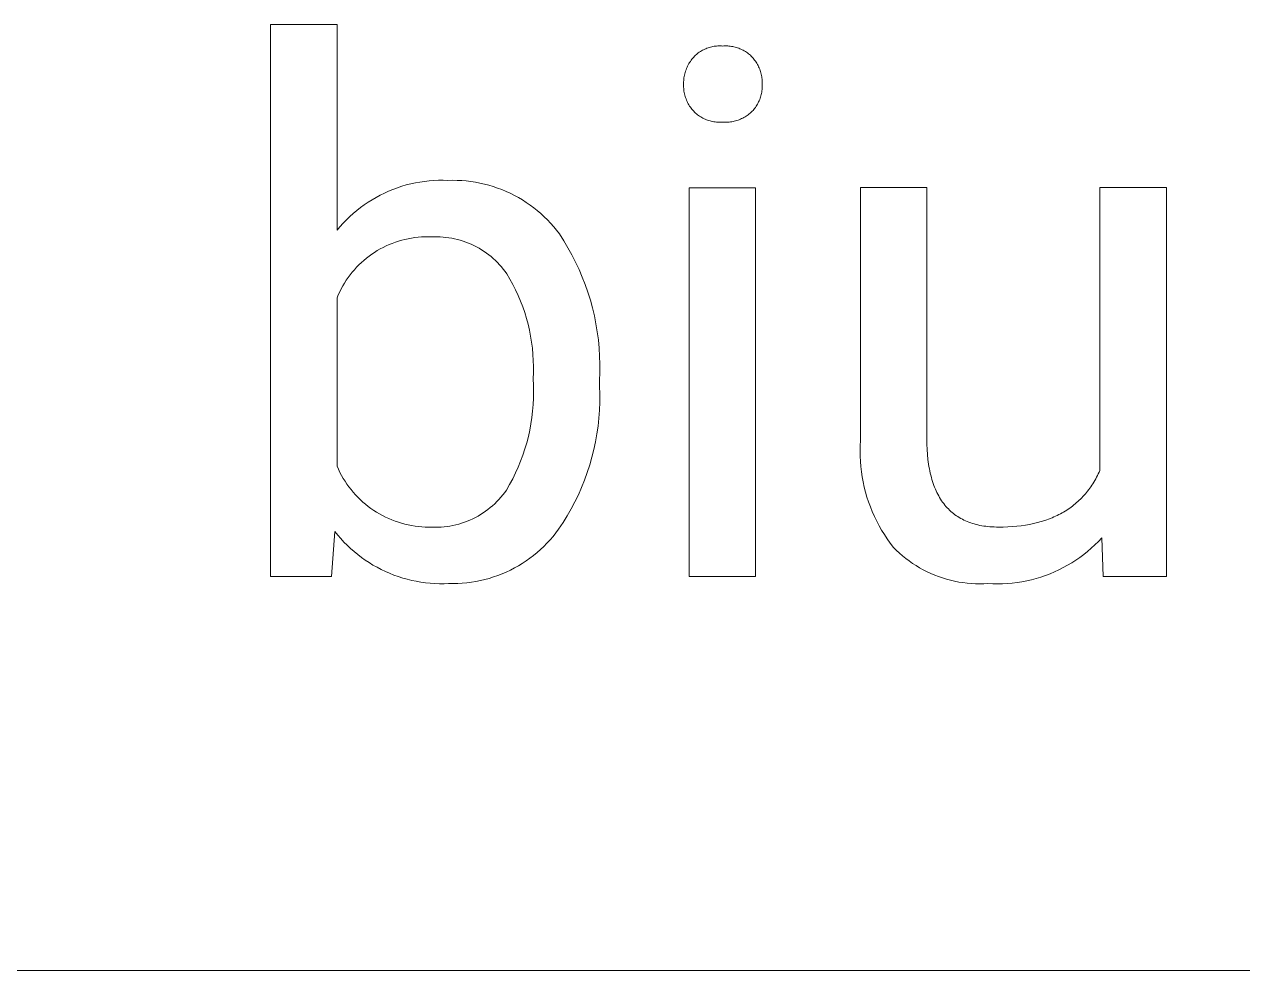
# Model space of a CAD drawing. Header units: millimetres. Extents: x -644 to 2279, y -276 to 1766.
# Drawn here: x 1314.4 to 1378.9, y -112.5 to -62.5 of the extents above; entities that cross this region are included whole.
import ezdxf

# ---------------------------------------------------------------- set-up
doc = ezdxf.new("R2010")
doc.units = ezdxf.units.MM
doc.header["$MEASUREMENT"] = 0
doc.layers.add('Domyślny', color=7, linetype='Continuous', true_color=0x000000)

msp = doc.modelspace()

# ---------------------------------------------------------------- linework, layer by layer
at = {"layer": 'Domyślny', "color": 18, "lineweight": 15, "true_color": 0x000000}
for p, q in [((1327.458, -91.675), (1327.458, -62.476)), ((1327.458, -62.476), (1330.982, -62.476)), ((1330.982, -62.476), (1330.982, -73.368)), ((1350.321, -63.848), (1350.379, -63.818)), ((1350.379, -63.818), (1350.438, -63.789)), ((1350.438, -63.789), (1350.498, -63.763)), ((1350.498, -63.763), (1350.559, -63.739)), ((1350.559, -63.739), (1350.62, -63.717)), ((1350.62, -63.717), (1350.682, -63.697)), ((1350.682, -63.697), (1350.745, -63.679)), ((1350.745, -63.679), (1350.809, -63.663)), ((1350.809, -63.663), (1350.873, -63.649)), ((1350.873, -63.649), (1350.937, -63.638)), ((1350.937, -63.638), (1351.002, -63.629)), ((1351.002, -63.629), (1351.067, -63.622)), ((1351.067, -63.622), (1351.132, -63.617)), ((1351.132, -63.617), (1351.198, -63.615)), ((1351.198, -63.615), (1351.263, -63.615)), ((1351.263, -63.615), (1351.328, -63.617)), ((1351.328, -63.617), (1351.394, -63.621)), ((1351.394, -63.621), (1351.46, -63.617)), ((1351.46, -63.617), (1351.526, -63.615)), ((1351.526, -63.615), (1351.592, -63.616)), ((1351.592, -63.616), (1351.658, -63.618)), ((1351.658, -63.618), (1351.724, -63.623)), ((1351.724, -63.623), (1351.789, -63.63)), ((1351.789, -63.63), (1351.855, -63.639)), ((1351.855, -63.639), (1351.92, -63.651)), ((1351.92, -63.651), (1351.984, -63.664)), ((1351.984, -63.664), (1352.048, -63.68)), ((1352.048, -63.68), (1352.112, -63.698)), ((1352.112, -63.698), (1352.175, -63.718)), ((1352.175, -63.718), (1352.237, -63.74)), ((1352.237, -63.74), (1352.299, -63.764)), ((1352.299, -63.764), (1352.359, -63.791)), ((1352.359, -63.791), (1352.419, -63.819)), ((1352.419, -63.819), (1352.478, -63.849)), ((1349.64, -64.492), (1349.679, -64.432)), ((1349.679, -64.432), (1349.72, -64.373)), ((1349.72, -64.373), (1349.764, -64.315)), ((1349.764, -64.315), (1349.809, -64.259)), ((1349.809, -64.259), (1349.856, -64.205)), ((1349.856, -64.205), (1349.902, -64.159)), ((1349.902, -64.159), (1349.949, -64.114)), ((1349.949, -64.114), (1349.998, -64.07)), ((1349.998, -64.07), (1350.049, -64.029)), ((1350.049, -64.029), (1350.101, -63.989)), ((1350.101, -63.989), (1350.154, -63.951)), ((1350.154, -63.951), (1350.209, -63.915)), ((1350.209, -63.915), (1350.264, -63.881)), ((1350.264, -63.881), (1350.321, -63.848)), ((1352.478, -63.849), (1352.535, -63.881)), ((1352.535, -63.881), (1352.592, -63.916)), ((1352.592, -63.916), (1352.647, -63.952)), ((1352.647, -63.952), (1352.701, -63.99)), ((1352.701, -63.99), (1352.754, -64.029)), ((1352.754, -64.029), (1352.805, -64.071)), ((1352.805, -64.071), (1352.855, -64.114)), ((1352.855, -64.114), (1352.904, -64.159)), ((1352.904, -64.159), (1352.951, -64.205)), ((1352.951, -64.205), (1352.997, -64.257)), ((1352.997, -64.257), (1353.04, -64.31)), ((1353.04, -64.31), (1353.082, -64.365)), ((1353.082, -64.365), (1353.122, -64.421)), ((1353.122, -64.421), (1353.161, -64.478)), ((1349.369, -65.155), (1349.386, -65.085)), ((1349.386, -65.085), (1349.405, -65.016)), ((1349.405, -65.016), (1349.426, -64.947)), ((1349.426, -64.947), (1349.45, -64.879)), ((1349.45, -64.879), (1349.476, -64.812)), ((1349.476, -64.812), (1349.504, -64.746)), ((1349.504, -64.746), (1349.535, -64.681)), ((1349.535, -64.681), (1349.568, -64.617)), ((1349.568, -64.617), (1349.603, -64.554)), ((1349.603, -64.554), (1349.64, -64.492)), ((1353.161, -64.478), (1353.197, -64.537)), ((1353.197, -64.537), (1353.231, -64.596)), ((1353.231, -64.596), (1353.264, -64.657)), ((1353.264, -64.657), (1353.294, -64.719)), ((1353.294, -64.719), (1353.322, -64.782)), ((1353.322, -64.782), (1353.348, -64.846)), ((1353.348, -64.846), (1353.372, -64.91)), ((1353.372, -64.91), (1353.393, -64.976)), ((1353.393, -64.976), (1353.413, -65.042)), ((1353.413, -65.042), (1353.43, -65.109)), ((1353.43, -65.109), (1353.445, -65.176)), ((1349.32, -65.583), (1349.322, -65.511)), ((1349.321, -65.655), (1349.32, -65.583)), ((1349.32, -65.726), (1349.321, -65.655)), ((1349.322, -65.797), (1349.32, -65.726)), ((1349.322, -65.511), (1349.327, -65.44)), ((1349.327, -65.44), (1349.334, -65.368)), ((1349.334, -65.368), (1349.343, -65.297)), ((1349.343, -65.297), (1349.355, -65.226)), ((1349.355, -65.226), (1349.369, -65.155)), ((1353.445, -65.176), (1353.458, -65.244)), ((1353.458, -65.244), (1353.468, -65.312)), ((1353.468, -65.312), (1353.477, -65.38)), ((1353.477, -65.38), (1353.482, -65.449)), ((1353.482, -65.449), (1353.486, -65.518)), ((1353.486, -65.518), (1353.487, -65.586)), ((1353.487, -65.586), (1353.486, -65.655)), ((1353.486, -65.655), (1353.487, -65.723)), ((1353.487, -65.723), (1353.486, -65.791)), ((1349.327, -65.867), (1349.322, -65.797)), ((1349.334, -65.938), (1349.327, -65.867)), ((1349.343, -66.008), (1349.334, -65.938)), ((1349.355, -66.078), (1349.343, -66.008)), ((1349.369, -66.147), (1349.355, -66.078)), ((1349.386, -66.216), (1349.369, -66.147)), ((1349.405, -66.284), (1349.386, -66.216)), ((1349.426, -66.351), (1349.405, -66.284)), ((1349.45, -66.418), (1349.426, -66.351)), ((1353.372, -66.387), (1353.348, -66.451)), ((1353.393, -66.323), (1353.372, -66.387)), ((1353.413, -66.258), (1353.393, -66.323)), ((1353.43, -66.193), (1353.413, -66.258)), ((1353.445, -66.127), (1353.43, -66.193)), ((1353.458, -66.06), (1353.445, -66.127)), ((1353.468, -65.993), (1353.458, -66.06)), ((1353.477, -65.926), (1353.468, -65.993)), ((1353.482, -65.858), (1353.477, -65.926)), ((1353.486, -65.791), (1353.482, -65.858)), ((1349.476, -66.484), (1349.45, -66.418)), ((1349.505, -66.548), (1349.476, -66.484)), ((1349.535, -66.612), (1349.505, -66.548)), ((1349.568, -66.675), (1349.535, -66.612)), ((1349.603, -66.736), (1349.568, -66.675)), ((1349.64, -66.797), (1349.603, -66.736)), ((1349.679, -66.855), (1349.64, -66.797)), ((1349.721, -66.913), (1349.679, -66.855)), ((1349.764, -66.969), (1349.721, -66.913)), ((1349.809, -67.023), (1349.764, -66.969)), ((1349.856, -67.076), (1349.809, -67.023)), ((1352.996, -67.026), (1352.951, -67.076)), ((1353.04, -66.974), (1352.996, -67.026)), ((1353.082, -66.921), (1353.04, -66.974)), ((1353.122, -66.867), (1353.082, -66.921)), ((1353.16, -66.811), (1353.122, -66.867)), ((1353.197, -66.753), (1353.16, -66.811)), ((1353.231, -66.695), (1353.197, -66.753)), ((1353.263, -66.635), (1353.231, -66.695)), ((1353.293, -66.575), (1353.263, -66.635)), ((1353.322, -66.513), (1353.293, -66.575)), ((1353.348, -66.451), (1353.322, -66.513)), ((1349.905, -67.123), (1349.856, -67.076)), ((1349.955, -67.169), (1349.905, -67.123)), ((1350.006, -67.213), (1349.955, -67.169)), ((1350.06, -67.255), (1350.006, -67.213)), ((1350.114, -67.295), (1350.06, -67.255)), ((1350.17, -67.333), (1350.114, -67.295)), ((1350.227, -67.369), (1350.17, -67.333)), ((1350.286, -67.403), (1350.227, -67.369)), ((1350.346, -67.435), (1350.286, -67.403)), ((1350.406, -67.465), (1350.346, -67.435)), ((1350.468, -67.493), (1350.406, -67.465)), ((1350.53, -67.519), (1350.468, -67.493)), ((1350.594, -67.543), (1350.53, -67.519)), ((1350.658, -67.564), (1350.594, -67.543)), ((1350.723, -67.584), (1350.658, -67.564)), ((1350.789, -67.601), (1350.723, -67.584)), ((1350.855, -67.616), (1350.789, -67.601)), ((1350.921, -67.628), (1350.855, -67.616)), ((1350.988, -67.638), (1350.921, -67.628)), ((1351.056, -67.646), (1350.988, -67.638)), ((1351.123, -67.652), (1351.056, -67.646)), ((1351.191, -67.655), (1351.123, -67.652)), ((1351.258, -67.656), (1351.191, -67.655)), ((1351.326, -67.654), (1351.258, -67.656)), ((1351.394, -67.651), (1351.326, -67.654)), ((1351.462, -67.654), (1351.394, -67.651)), ((1351.53, -67.655), (1351.462, -67.654)), ((1351.599, -67.654), (1351.53, -67.655)), ((1351.667, -67.651), (1351.599, -67.654)), ((1351.735, -67.645), (1351.667, -67.651)), ((1351.803, -67.637), (1351.735, -67.645)), ((1351.871, -67.627), (1351.803, -67.637)), ((1351.938, -67.614), (1351.871, -67.627)), ((1352.005, -67.599), (1351.938, -67.614)), ((1352.071, -67.582), (1352.005, -67.599)), ((1352.137, -67.563), (1352.071, -67.582)), ((1352.202, -67.542), (1352.137, -67.563)), ((1352.266, -67.518), (1352.202, -67.542)), ((1352.329, -67.492), (1352.266, -67.518)), ((1352.392, -67.464), (1352.329, -67.492)), ((1352.453, -67.434), (1352.392, -67.464)), ((1352.513, -67.402), (1352.453, -67.434)), ((1352.573, -67.368), (1352.513, -67.402)), ((1352.631, -67.332), (1352.573, -67.368)), ((1352.688, -67.294), (1352.631, -67.332)), ((1352.743, -67.254), (1352.688, -67.294)), ((1352.797, -67.212), (1352.743, -67.254)), ((1352.85, -67.169), (1352.797, -67.212)), ((1352.901, -67.123), (1352.85, -67.169)), ((1352.951, -67.076), (1352.901, -67.123)), ((1334.648, -70.973), (1334.887, -70.913)), ((1334.887, -70.913), (1335.129, -70.86)), ((1335.129, -70.86), (1335.372, -70.816)), ((1335.372, -70.816), (1335.617, -70.78)), ((1335.617, -70.78), (1335.863, -70.753)), ((1335.863, -70.753), (1336.109, -70.734)), ((1336.109, -70.734), (1336.356, -70.724)), ((1336.356, -70.724), (1336.604, -70.723)), ((1336.604, -70.723), (1336.851, -70.73)), ((1336.851, -70.73), (1337.094, -70.725)), ((1337.094, -70.725), (1337.337, -70.728)), ((1337.337, -70.728), (1337.58, -70.74)), ((1337.58, -70.74), (1337.822, -70.76)), ((1337.822, -70.76), (1338.064, -70.788)), ((1338.064, -70.788), (1338.304, -70.825)), ((1338.304, -70.825), (1338.543, -70.87)), ((1338.543, -70.87), (1338.78, -70.924)), ((1333.049, -71.626), (1333.267, -71.509)), ((1333.267, -71.509), (1333.489, -71.4)), ((1333.489, -71.4), (1333.715, -71.299)), ((1333.715, -71.299), (1333.944, -71.205)), ((1333.944, -71.205), (1334.176, -71.12)), ((1334.176, -71.12), (1334.41, -71.043)), ((1334.41, -71.043), (1334.648, -70.973)), ((1338.78, -70.924), (1339.015, -70.985)), ((1339.015, -70.985), (1339.248, -71.055)), ((1339.248, -71.055), (1339.479, -71.133)), ((1339.479, -71.133), (1339.706, -71.219)), ((1339.706, -71.219), (1339.93, -71.313)), ((1339.93, -71.313), (1340.151, -71.414)), ((1340.151, -71.414), (1340.369, -71.523)), ((1340.369, -71.523), (1340.582, -71.64)), ((1349.613, -91.681), (1349.613, -71.115)), ((1349.613, -71.115), (1353.126, -71.115)), ((1353.126, -71.115), (1353.126, -91.681)), ((1358.68, -84.494), (1358.68, -71.112)), ((1358.68, -71.112), (1362.193, -71.112)), ((1362.193, -71.112), (1362.193, -84.397)), ((1371.352, -86.071), (1371.352, -71.112)), ((1371.352, -71.112), (1374.876, -71.112)), ((1374.876, -71.112), (1374.876, -91.677)), ((1332.027, -72.319), (1332.222, -72.166)), ((1332.222, -72.166), (1332.422, -72.021)), ((1332.422, -72.021), (1332.626, -71.882)), ((1332.626, -71.882), (1332.836, -71.75)), ((1332.836, -71.75), (1333.049, -71.626)), ((1340.582, -71.64), (1340.791, -71.763)), ((1340.791, -71.763), (1340.996, -71.895)), ((1340.996, -71.895), (1341.196, -72.033)), ((1341.196, -72.033), (1341.391, -72.178)), ((1341.391, -72.178), (1341.582, -72.329)), ((1331.306, -72.994), (1331.477, -72.816)), ((1331.477, -72.816), (1331.655, -72.644)), ((1331.655, -72.644), (1331.838, -72.478)), ((1331.838, -72.478), (1332.027, -72.319)), ((1341.582, -72.329), (1341.766, -72.488)), ((1341.766, -72.488), (1341.945, -72.652)), ((1341.945, -72.652), (1342.118, -72.823)), ((1342.118, -72.823), (1342.286, -72.999)), ((1330.982, -73.368), (1331.14, -73.178)), ((1331.14, -73.178), (1331.306, -72.994)), ((1342.286, -72.999), (1342.447, -73.182)), ((1342.447, -73.182), (1342.601, -73.369)), ((1342.601, -73.369), (1342.749, -73.562)), ((1333.741, -74.126), (1333.58, -74.198)), ((1333.904, -74.06), (1333.741, -74.126)), ((1334.069, -73.999), (1333.904, -74.06)), ((1334.237, -73.944), (1334.069, -73.999)), ((1334.406, -73.895), (1334.237, -73.944)), ((1334.576, -73.852), (1334.406, -73.895)), ((1334.748, -73.814), (1334.576, -73.852)), ((1334.922, -73.782), (1334.748, -73.814)), ((1335.096, -73.757), (1334.922, -73.782)), ((1335.271, -73.737), (1335.096, -73.757)), ((1335.447, -73.723), (1335.271, -73.737)), ((1335.623, -73.715), (1335.447, -73.723)), ((1335.799, -73.714), (1335.623, -73.715)), ((1335.975, -73.718), (1335.799, -73.714)), ((1336.129, -73.712), (1335.975, -73.718)), ((1336.284, -73.712), (1336.129, -73.712)), ((1336.439, -73.717), (1336.284, -73.712)), ((1336.593, -73.727), (1336.439, -73.717)), ((1336.747, -73.742), (1336.593, -73.727)), ((1336.901, -73.762), (1336.747, -73.742)), ((1337.053, -73.788), (1336.901, -73.762)), ((1337.205, -73.819), (1337.053, -73.788)), ((1337.355, -73.855), (1337.205, -73.819)), ((1337.505, -73.896), (1337.355, -73.855)), ((1337.652, -73.942), (1337.505, -73.896)), ((1337.798, -73.993), (1337.652, -73.942)), ((1337.943, -74.049), (1337.798, -73.993)), ((1338.085, -74.11), (1337.943, -74.049)), ((1338.225, -74.176), (1338.085, -74.11)), ((1342.749, -73.562), (1342.983, -73.924)), ((1342.983, -73.924), (1343.205, -74.293)), ((1332.675, -74.741), (1332.536, -74.849)), ((1332.818, -74.638), (1332.675, -74.741)), ((1332.964, -74.54), (1332.818, -74.638)), ((1333.114, -74.446), (1332.964, -74.54)), ((1333.266, -74.358), (1333.114, -74.446)), ((1333.422, -74.276), (1333.266, -74.358)), ((1333.58, -74.198), (1333.422, -74.276)), ((1338.363, -74.246), (1338.225, -74.176)), ((1338.498, -74.322), (1338.363, -74.246)), ((1338.631, -74.401), (1338.498, -74.322)), ((1338.761, -74.485), (1338.631, -74.401)), ((1338.888, -74.574), (1338.761, -74.485)), ((1339.012, -74.667), (1338.888, -74.574)), ((1339.132, -74.764), (1339.012, -74.667)), ((1339.249, -74.865), (1339.132, -74.764)), ((1343.205, -74.293), (1343.414, -74.67)), ((1343.414, -74.67), (1343.61, -75.054)), ((1332.019, -75.326), (1331.9, -75.457)), ((1332.142, -75.2), (1332.019, -75.326)), ((1332.269, -75.079), (1332.142, -75.2)), ((1332.401, -74.962), (1332.269, -75.079)), ((1332.536, -74.849), (1332.401, -74.962)), ((1339.363, -74.97), (1339.249, -74.865)), ((1339.473, -75.078), (1339.363, -74.97)), ((1339.58, -75.191), (1339.473, -75.078)), ((1339.682, -75.307), (1339.58, -75.191)), ((1339.781, -75.426), (1339.682, -75.307)), ((1339.875, -75.549), (1339.781, -75.426)), ((1343.61, -75.054), (1343.792, -75.444)), ((1331.472, -76.015), (1331.377, -76.164)), ((1331.572, -75.87), (1331.472, -76.015)), ((1331.676, -75.729), (1331.572, -75.87)), ((1331.786, -75.591), (1331.676, -75.729)), ((1331.9, -75.457), (1331.786, -75.591)), ((1339.965, -75.674), (1339.875, -75.549)), ((1340.131, -75.952), (1339.965, -75.674)), ((1340.286, -76.235), (1340.131, -75.952)), ((1343.792, -75.444), (1343.962, -75.84)), ((1343.962, -75.84), (1344.117, -76.242)), ((1331.124, -76.627), (1331.05, -76.787)), ((1331.203, -76.47), (1331.124, -76.627)), ((1331.287, -76.315), (1331.203, -76.47)), ((1331.377, -76.164), (1331.287, -76.315)), ((1340.432, -76.523), (1340.286, -76.235)), ((1340.568, -76.815), (1340.432, -76.523)), ((1344.117, -76.242), (1344.259, -76.648)), ((1344.259, -76.648), (1344.387, -77.06)), ((1331.05, -76.787), (1330.982, -76.949)), ((1330.982, -76.949), (1330.982, -85.845)), ((1340.694, -77.113), (1340.568, -76.815)), ((1340.81, -77.414), (1340.694, -77.113)), ((1344.387, -77.06), (1344.501, -77.475)), ((1340.915, -77.719), (1340.81, -77.414)), ((1341.009, -78.028), (1340.915, -77.719)), ((1344.501, -77.475), (1344.6, -77.894)), ((1344.6, -77.894), (1344.685, -78.317)), ((1341.093, -78.34), (1341.009, -78.028)), ((1341.166, -78.654), (1341.093, -78.34)), ((1344.685, -78.317), (1344.755, -78.742)), ((1341.229, -78.971), (1341.166, -78.654)), ((1341.28, -79.29), (1341.229, -78.971)), ((1341.321, -79.61), (1341.28, -79.29)), ((1344.755, -78.742), (1344.811, -79.169)), ((1344.811, -79.169), (1344.853, -79.598)), ((1341.35, -79.932), (1341.321, -79.61)), ((1341.368, -80.254), (1341.35, -79.932)), ((1344.853, -79.598), (1344.879, -80.028)), ((1341.376, -80.577), (1341.368, -80.254)), ((1341.372, -80.9), (1341.376, -80.577)), ((1344.879, -80.028), (1344.891, -80.458)), ((1344.891, -80.458), (1344.888, -80.889)), ((1341.357, -81.222), (1341.372, -80.9)), ((1341.376, -81.563), (1341.357, -81.222)), ((1344.888, -80.889), (1344.871, -81.32)), ((1341.383, -81.905), (1341.376, -81.563)), ((1344.871, -81.32), (1344.871, -81.621)), ((1344.871, -81.621), (1344.884, -82.042)), ((1341.362, -82.588), (1341.378, -82.247)), ((1341.378, -82.247), (1341.383, -81.905)), ((1344.883, -82.464), (1344.868, -82.885)), ((1344.884, -82.042), (1344.883, -82.464)), ((1341.294, -83.268), (1341.334, -82.929)), ((1341.334, -82.929), (1341.362, -82.588)), ((1344.868, -82.885), (1344.838, -83.305)), ((1341.18, -83.942), (1341.243, -83.606)), ((1341.243, -83.606), (1341.294, -83.268)), ((1344.793, -83.725), (1344.734, -84.142)), ((1344.838, -83.305), (1344.793, -83.725)), ((1341.021, -84.606), (1341.107, -84.276)), ((1341.107, -84.276), (1341.18, -83.942)), ((1344.734, -84.142), (1344.661, -84.557)), ((1362.193, -84.397), (1362.197, -84.685)), ((1340.817, -85.259), (1340.925, -84.934)), ((1340.925, -84.934), (1341.021, -84.606)), ((1344.574, -84.969), (1344.472, -85.378)), ((1344.661, -84.557), (1344.574, -84.969)), ((1358.661, -85.043), (1358.666, -84.769)), ((1358.665, -85.318), (1358.661, -85.043)), ((1358.666, -84.769), (1358.68, -84.494)), ((1362.197, -84.685), (1362.208, -84.963)), ((1362.208, -84.963), (1362.227, -85.232)), ((1340.569, -85.895), (1340.698, -85.579)), ((1340.698, -85.579), (1340.817, -85.259)), ((1344.472, -85.378), (1344.356, -85.783)), ((1358.679, -85.592), (1358.665, -85.318)), ((1358.701, -85.866), (1358.679, -85.592)), ((1362.227, -85.232), (1362.253, -85.492)), ((1362.253, -85.492), (1362.287, -85.743)), ((1330.982, -85.845), (1331.056, -86.011)), ((1331.056, -86.011), (1331.136, -86.174)), ((1331.136, -86.174), (1331.221, -86.334)), ((1331.221, -86.334), (1331.311, -86.491)), ((1340.278, -86.514), (1340.429, -86.207)), ((1340.429, -86.207), (1340.569, -85.895)), ((1344.226, -86.184), (1344.083, -86.581)), ((1344.356, -85.783), (1344.226, -86.184)), ((1358.733, -86.139), (1358.701, -85.866)), ((1358.774, -86.41), (1358.733, -86.139)), ((1362.287, -85.743), (1362.306, -85.865)), ((1362.306, -85.865), (1362.328, -85.985)), ((1362.328, -85.985), (1362.351, -86.102)), ((1362.351, -86.102), (1362.376, -86.217)), ((1362.376, -86.217), (1362.403, -86.33)), ((1362.403, -86.33), (1362.432, -86.441)), ((1371.176, -86.434), (1371.222, -86.345)), ((1371.222, -86.345), (1371.267, -86.255)), ((1371.267, -86.255), (1371.31, -86.164)), ((1371.31, -86.164), (1371.352, -86.071)), ((1331.311, -86.491), (1331.407, -86.645)), ((1331.407, -86.645), (1331.508, -86.796)), ((1331.508, -86.796), (1331.615, -86.943)), ((1331.615, -86.943), (1331.726, -87.086)), ((1339.946, -87.111), (1340.117, -86.815)), ((1340.117, -86.815), (1340.278, -86.514)), ((1343.926, -86.972), (1343.755, -87.357)), ((1344.083, -86.581), (1343.926, -86.972)), ((1358.824, -86.681), (1358.774, -86.41)), ((1358.883, -86.949), (1358.824, -86.681)), ((1358.95, -87.215), (1358.883, -86.949)), ((1362.432, -86.441), (1362.463, -86.549)), ((1362.463, -86.549), (1362.495, -86.655)), ((1362.495, -86.655), (1362.53, -86.759)), ((1362.53, -86.759), (1362.566, -86.861)), ((1362.566, -86.861), (1362.604, -86.96)), ((1362.604, -86.96), (1362.644, -87.057)), ((1370.759, -87.089), (1370.816, -87.012)), ((1370.816, -87.012), (1370.871, -86.934)), ((1370.871, -86.934), (1370.925, -86.854)), ((1370.925, -86.854), (1370.978, -86.773)), ((1370.978, -86.773), (1371.029, -86.69)), ((1371.029, -86.69), (1371.079, -86.606)), ((1371.079, -86.606), (1371.128, -86.521)), ((1371.128, -86.521), (1371.176, -86.434)), ((1331.726, -87.086), (1331.842, -87.226)), ((1331.842, -87.226), (1331.962, -87.361)), ((1331.962, -87.361), (1332.087, -87.493)), ((1332.087, -87.493), (1332.217, -87.62)), ((1332.217, -87.62), (1332.351, -87.742)), ((1339.443, -87.72), (1339.552, -87.605)), ((1339.552, -87.605), (1339.657, -87.487)), ((1339.657, -87.487), (1339.758, -87.365)), ((1339.758, -87.365), (1339.854, -87.239)), ((1339.854, -87.239), (1339.946, -87.111)), ((1343.755, -87.357), (1343.572, -87.736)), ((1359.027, -87.479), (1358.95, -87.215)), ((1359.112, -87.74), (1359.027, -87.479)), ((1362.644, -87.057), (1362.686, -87.152)), ((1362.686, -87.152), (1362.73, -87.244)), ((1362.73, -87.244), (1362.775, -87.334)), ((1362.775, -87.334), (1362.823, -87.422)), ((1362.823, -87.422), (1362.872, -87.507)), ((1362.872, -87.507), (1362.923, -87.591)), ((1362.923, -87.591), (1362.976, -87.672)), ((1362.976, -87.672), (1363.031, -87.75)), ((1370.19, -87.714), (1370.259, -87.651)), ((1370.259, -87.651), (1370.326, -87.585)), ((1370.326, -87.585), (1370.392, -87.519)), ((1370.392, -87.519), (1370.456, -87.451)), ((1370.456, -87.451), (1370.52, -87.381)), ((1370.52, -87.381), (1370.582, -87.31)), ((1370.582, -87.31), (1370.642, -87.238)), ((1370.642, -87.238), (1370.701, -87.164)), ((1370.701, -87.164), (1370.759, -87.089)), ((1332.351, -87.742), (1332.489, -87.86)), ((1332.489, -87.86), (1332.631, -87.973)), ((1332.631, -87.973), (1332.776, -88.081)), ((1332.776, -88.081), (1332.925, -88.184)), ((1332.925, -88.184), (1333.078, -88.282)), ((1333.078, -88.282), (1333.234, -88.375)), ((1338.712, -88.323), (1338.842, -88.234)), ((1338.842, -88.234), (1338.97, -88.139)), ((1338.97, -88.139), (1339.093, -88.041)), ((1339.093, -88.041), (1339.214, -87.938)), ((1339.214, -87.938), (1339.33, -87.831)), ((1339.33, -87.831), (1339.443, -87.72)), ((1343.375, -88.109), (1343.166, -88.475)), ((1343.572, -87.736), (1343.375, -88.109)), ((1359.206, -87.998), (1359.112, -87.74)), ((1359.309, -88.253), (1359.206, -87.998)), ((1359.42, -88.504), (1359.309, -88.253)), ((1363.031, -87.75), (1363.088, -87.827)), ((1363.088, -87.827), (1363.146, -87.901)), ((1363.146, -87.901), (1363.206, -87.973)), ((1363.206, -87.973), (1363.269, -88.042)), ((1363.269, -88.042), (1363.333, -88.11)), ((1363.333, -88.11), (1363.399, -88.175)), ((1363.399, -88.175), (1363.466, -88.237)), ((1363.466, -88.237), (1363.536, -88.298)), ((1363.536, -88.298), (1363.607, -88.356)), ((1369.265, -88.364), (1369.35, -88.318)), ((1369.35, -88.318), (1369.433, -88.271)), ((1369.433, -88.271), (1369.514, -88.222)), ((1369.514, -88.222), (1369.595, -88.171)), ((1369.595, -88.171), (1369.674, -88.119)), ((1369.674, -88.119), (1369.752, -88.066)), ((1369.752, -88.066), (1369.828, -88.011)), ((1369.828, -88.011), (1369.903, -87.954)), ((1369.903, -87.954), (1369.977, -87.897)), ((1369.977, -87.897), (1370.049, -87.837)), ((1370.049, -87.837), (1370.121, -87.776)), ((1370.121, -87.776), (1370.19, -87.714)), ((1333.234, -88.375), (1333.393, -88.462)), ((1333.393, -88.462), (1333.555, -88.544)), ((1333.555, -88.544), (1333.719, -88.621)), ((1333.719, -88.621), (1333.886, -88.692)), ((1333.886, -88.692), (1334.056, -88.757)), ((1334.056, -88.757), (1334.227, -88.816)), ((1334.227, -88.816), (1334.401, -88.869)), ((1334.401, -88.869), (1334.576, -88.916)), ((1334.576, -88.916), (1334.752, -88.958)), ((1334.752, -88.958), (1334.93, -88.993)), ((1337.115, -88.987), (1337.269, -88.953)), ((1337.269, -88.953), (1337.422, -88.913)), ((1337.422, -88.913), (1337.574, -88.868)), ((1337.574, -88.868), (1337.724, -88.817)), ((1337.724, -88.817), (1337.872, -88.762)), ((1337.872, -88.762), (1338.018, -88.701)), ((1338.018, -88.701), (1338.162, -88.635)), ((1338.162, -88.635), (1338.304, -88.564)), ((1338.304, -88.564), (1338.443, -88.489)), ((1338.443, -88.489), (1338.579, -88.408)), ((1338.579, -88.408), (1338.712, -88.323)), ((1342.944, -88.833), (1342.71, -89.184)), ((1343.166, -88.475), (1342.944, -88.833)), ((1359.539, -88.751), (1359.42, -88.504)), ((1359.667, -88.994), (1359.539, -88.751)), ((1363.607, -88.356), (1363.68, -88.412)), ((1363.68, -88.412), (1363.756, -88.466)), ((1363.756, -88.466), (1363.832, -88.517)), ((1363.832, -88.517), (1363.911, -88.566)), ((1363.911, -88.566), (1363.992, -88.613)), ((1363.992, -88.613), (1364.074, -88.657)), ((1364.074, -88.657), (1364.159, -88.699)), ((1364.159, -88.699), (1364.245, -88.739)), ((1364.245, -88.739), (1364.333, -88.777)), ((1364.333, -88.777), (1364.423, -88.812)), ((1364.423, -88.812), (1364.514, -88.845)), ((1364.514, -88.845), (1364.608, -88.876)), ((1364.608, -88.876), (1364.703, -88.905)), ((1364.703, -88.905), (1364.8, -88.931)), ((1364.8, -88.931), (1364.899, -88.955)), ((1364.899, -88.955), (1365, -88.977)), ((1367.186, -88.996), (1367.409, -88.963)), ((1367.409, -88.963), (1367.627, -88.925)), ((1367.627, -88.925), (1367.84, -88.881)), ((1367.84, -88.881), (1368.047, -88.831)), ((1368.047, -88.831), (1368.249, -88.776)), ((1368.249, -88.776), (1368.446, -88.714)), ((1368.446, -88.714), (1368.542, -88.681)), ((1368.542, -88.681), (1368.637, -88.647)), ((1368.637, -88.647), (1368.731, -88.611)), ((1368.731, -88.611), (1368.823, -88.573)), ((1368.823, -88.573), (1368.914, -88.534)), ((1368.914, -88.534), (1369.004, -88.494)), ((1369.004, -88.494), (1369.092, -88.452)), ((1369.092, -88.452), (1369.18, -88.409)), ((1369.18, -88.409), (1369.265, -88.364)), ((1330.865, -89.301), (1330.69, -91.675)), ((1331.019, -89.492), (1330.865, -89.301)), ((1331.18, -89.678), (1331.019, -89.492)), ((1334.93, -88.993), (1335.109, -89.022)), ((1335.109, -89.022), (1335.289, -89.046)), ((1335.289, -89.046), (1335.47, -89.063)), ((1335.47, -89.063), (1335.651, -89.074)), ((1335.651, -89.074), (1335.832, -89.078)), ((1335.832, -89.078), (1336.014, -89.077)), ((1336.014, -89.077), (1336.172, -89.08)), ((1336.172, -89.08), (1336.33, -89.079)), ((1336.33, -89.079), (1336.488, -89.071)), ((1336.488, -89.071), (1336.646, -89.059)), ((1336.646, -89.059), (1336.803, -89.04)), ((1336.803, -89.04), (1336.959, -89.017)), ((1336.959, -89.017), (1337.115, -88.987)), ((1342.414, -89.565), (1342.257, -89.748)), ((1342.566, -89.377), (1342.414, -89.565)), ((1342.71, -89.184), (1342.566, -89.377)), ((1359.802, -89.233), (1359.667, -88.994)), ((1359.946, -89.467), (1359.802, -89.233)), ((1360.097, -89.697), (1359.946, -89.467)), ((1365, -88.977), (1365.102, -88.996)), ((1365.102, -88.996), (1365.207, -89.013)), ((1365.207, -89.013), (1365.313, -89.028)), ((1365.313, -89.028), (1365.421, -89.04)), ((1365.421, -89.04), (1365.531, -89.051)), ((1365.531, -89.051), (1365.643, -89.059)), ((1365.643, -89.059), (1365.757, -89.064)), ((1365.757, -89.064), (1365.872, -89.068)), ((1365.872, -89.068), (1365.989, -89.069)), ((1365.989, -89.069), (1366.239, -89.066)), ((1366.239, -89.066), (1366.484, -89.057)), ((1366.484, -89.057), (1366.723, -89.043)), ((1366.723, -89.043), (1366.957, -89.022)), ((1366.957, -89.022), (1367.186, -88.996)), ((1331.347, -89.859), (1331.18, -89.678)), ((1331.52, -90.033), (1331.347, -89.859)), ((1331.7, -90.202), (1331.52, -90.033)), ((1331.884, -90.364), (1331.7, -90.202)), ((1341.923, -90.096), (1341.747, -90.261)), ((1342.093, -89.925), (1341.923, -90.096)), ((1342.257, -89.748), (1342.093, -89.925)), ((1360.256, -89.921), (1360.097, -89.697)), ((1360.422, -90.14), (1360.256, -89.921)), ((1360.579, -90.296), (1360.422, -90.14)), ((1370.898, -90.186), (1370.702, -90.355)), ((1371.088, -90.012), (1370.898, -90.186)), ((1371.272, -89.831), (1371.088, -90.012)), ((1371.449, -89.643), (1371.272, -89.831)), ((1371.527, -91.677), (1371.449, -89.643)), ((1332.075, -90.52), (1331.884, -90.364)), ((1332.27, -90.669), (1332.075, -90.52)), ((1332.471, -90.812), (1332.27, -90.669)), ((1332.676, -90.947), (1332.471, -90.812)), ((1340.99, -90.858), (1340.788, -90.99)), ((1341.187, -90.719), (1340.99, -90.858)), ((1341.379, -90.573), (1341.187, -90.719)), ((1341.566, -90.42), (1341.379, -90.573)), ((1341.747, -90.261), (1341.566, -90.42)), ((1360.741, -90.446), (1360.579, -90.296)), ((1360.908, -90.591), (1360.741, -90.446)), ((1361.08, -90.729), (1360.908, -90.591)), ((1361.257, -90.862), (1361.08, -90.729)), ((1361.439, -90.989), (1361.257, -90.862)), ((1370.081, -90.817), (1369.864, -90.956)), ((1370.293, -90.67), (1370.081, -90.817)), ((1370.5, -90.516), (1370.293, -90.67)), ((1370.702, -90.355), (1370.5, -90.516)), ((1332.886, -91.075), (1332.676, -90.947)), ((1333.1, -91.196), (1332.886, -91.075)), ((1333.318, -91.31), (1333.1, -91.196)), ((1333.54, -91.416), (1333.318, -91.31)), ((1333.765, -91.515), (1333.54, -91.416)), ((1333.994, -91.605), (1333.765, -91.515)), ((1339.717, -91.542), (1339.493, -91.63)), ((1339.939, -91.447), (1339.717, -91.542)), ((1340.157, -91.344), (1339.939, -91.447)), ((1340.372, -91.233), (1340.157, -91.344)), ((1340.582, -91.116), (1340.372, -91.233)), ((1340.788, -90.99), (1340.582, -91.116)), ((1361.624, -91.109), (1361.439, -90.989)), ((1361.814, -91.223), (1361.624, -91.109)), ((1362.008, -91.329), (1361.814, -91.223)), ((1362.205, -91.43), (1362.008, -91.329)), ((1362.405, -91.523), (1362.205, -91.43)), ((1362.609, -91.609), (1362.405, -91.523)), ((1368.712, -91.537), (1368.471, -91.629)), ((1368.95, -91.437), (1368.712, -91.537)), ((1369.185, -91.329), (1368.95, -91.437)), ((1369.415, -91.212), (1369.185, -91.329)), ((1369.642, -91.088), (1369.415, -91.212)), ((1369.864, -90.956), (1369.642, -91.088)), ((1330.69, -91.675), (1327.458, -91.675)), ((1334.225, -91.688), (1333.994, -91.605)), ((1334.46, -91.763), (1334.225, -91.688)), ((1334.696, -91.829), (1334.46, -91.763)), ((1334.935, -91.888), (1334.696, -91.829)), ((1335.176, -91.938), (1334.935, -91.888)), ((1335.418, -91.98), (1335.176, -91.938)), ((1335.662, -92.013), (1335.418, -91.98)), ((1335.907, -92.039), (1335.662, -92.013)), ((1336.152, -92.055), (1335.907, -92.039)), ((1336.398, -92.064), (1336.152, -92.055)), ((1336.644, -92.064), (1336.398, -92.064)), ((1336.89, -92.055), (1336.644, -92.064)), ((1337.131, -92.058), (1336.89, -92.055)), ((1337.372, -92.053), (1337.131, -92.058)), ((1337.613, -92.039), (1337.372, -92.053)), ((1337.853, -92.016), (1337.613, -92.039)), ((1338.092, -91.986), (1337.853, -92.016)), ((1338.33, -91.947), (1338.092, -91.986)), ((1338.567, -91.9), (1338.33, -91.947)), ((1338.802, -91.844), (1338.567, -91.9)), ((1339.035, -91.781), (1338.802, -91.844)), ((1339.265, -91.709), (1339.035, -91.781)), ((1339.493, -91.63), (1339.265, -91.709)), ((1353.126, -91.681), (1349.613, -91.681)), ((1362.816, -91.688), (1362.609, -91.609)), ((1363.025, -91.76), (1362.816, -91.688)), ((1363.236, -91.825), (1363.025, -91.76)), ((1363.45, -91.882), (1363.236, -91.825)), ((1363.665, -91.932), (1363.45, -91.882)), ((1363.883, -91.974), (1363.665, -91.932)), ((1364.101, -92.009), (1363.883, -91.974)), ((1364.32, -92.036), (1364.101, -92.009)), ((1364.541, -92.056), (1364.32, -92.036)), ((1364.762, -92.068), (1364.541, -92.056)), ((1364.983, -92.072), (1364.762, -92.068)), ((1365.204, -92.068), (1364.983, -92.072)), ((1365.425, -92.057), (1365.204, -92.068)), ((1365.683, -92.07), (1365.425, -92.057)), ((1365.941, -92.074), (1365.683, -92.07)), ((1366.199, -92.069), (1365.941, -92.074)), ((1366.457, -92.055), (1366.199, -92.069)), ((1366.714, -92.033), (1366.457, -92.055)), ((1366.97, -92.001), (1366.714, -92.033)), ((1367.225, -91.961), (1366.97, -92.001)), ((1367.479, -91.912), (1367.225, -91.961)), ((1367.73, -91.854), (1367.479, -91.912)), ((1367.98, -91.787), (1367.73, -91.854)), ((1368.227, -91.712), (1367.98, -91.787)), ((1368.471, -91.629), (1368.227, -91.712)), ((1374.876, -91.677), (1371.527, -91.677)), ((1173.957, -112.531), (2278.513, -112.531))]:
    msp.add_line(p, q, dxfattribs=at)

doc.saveas('drawing.dxf')
